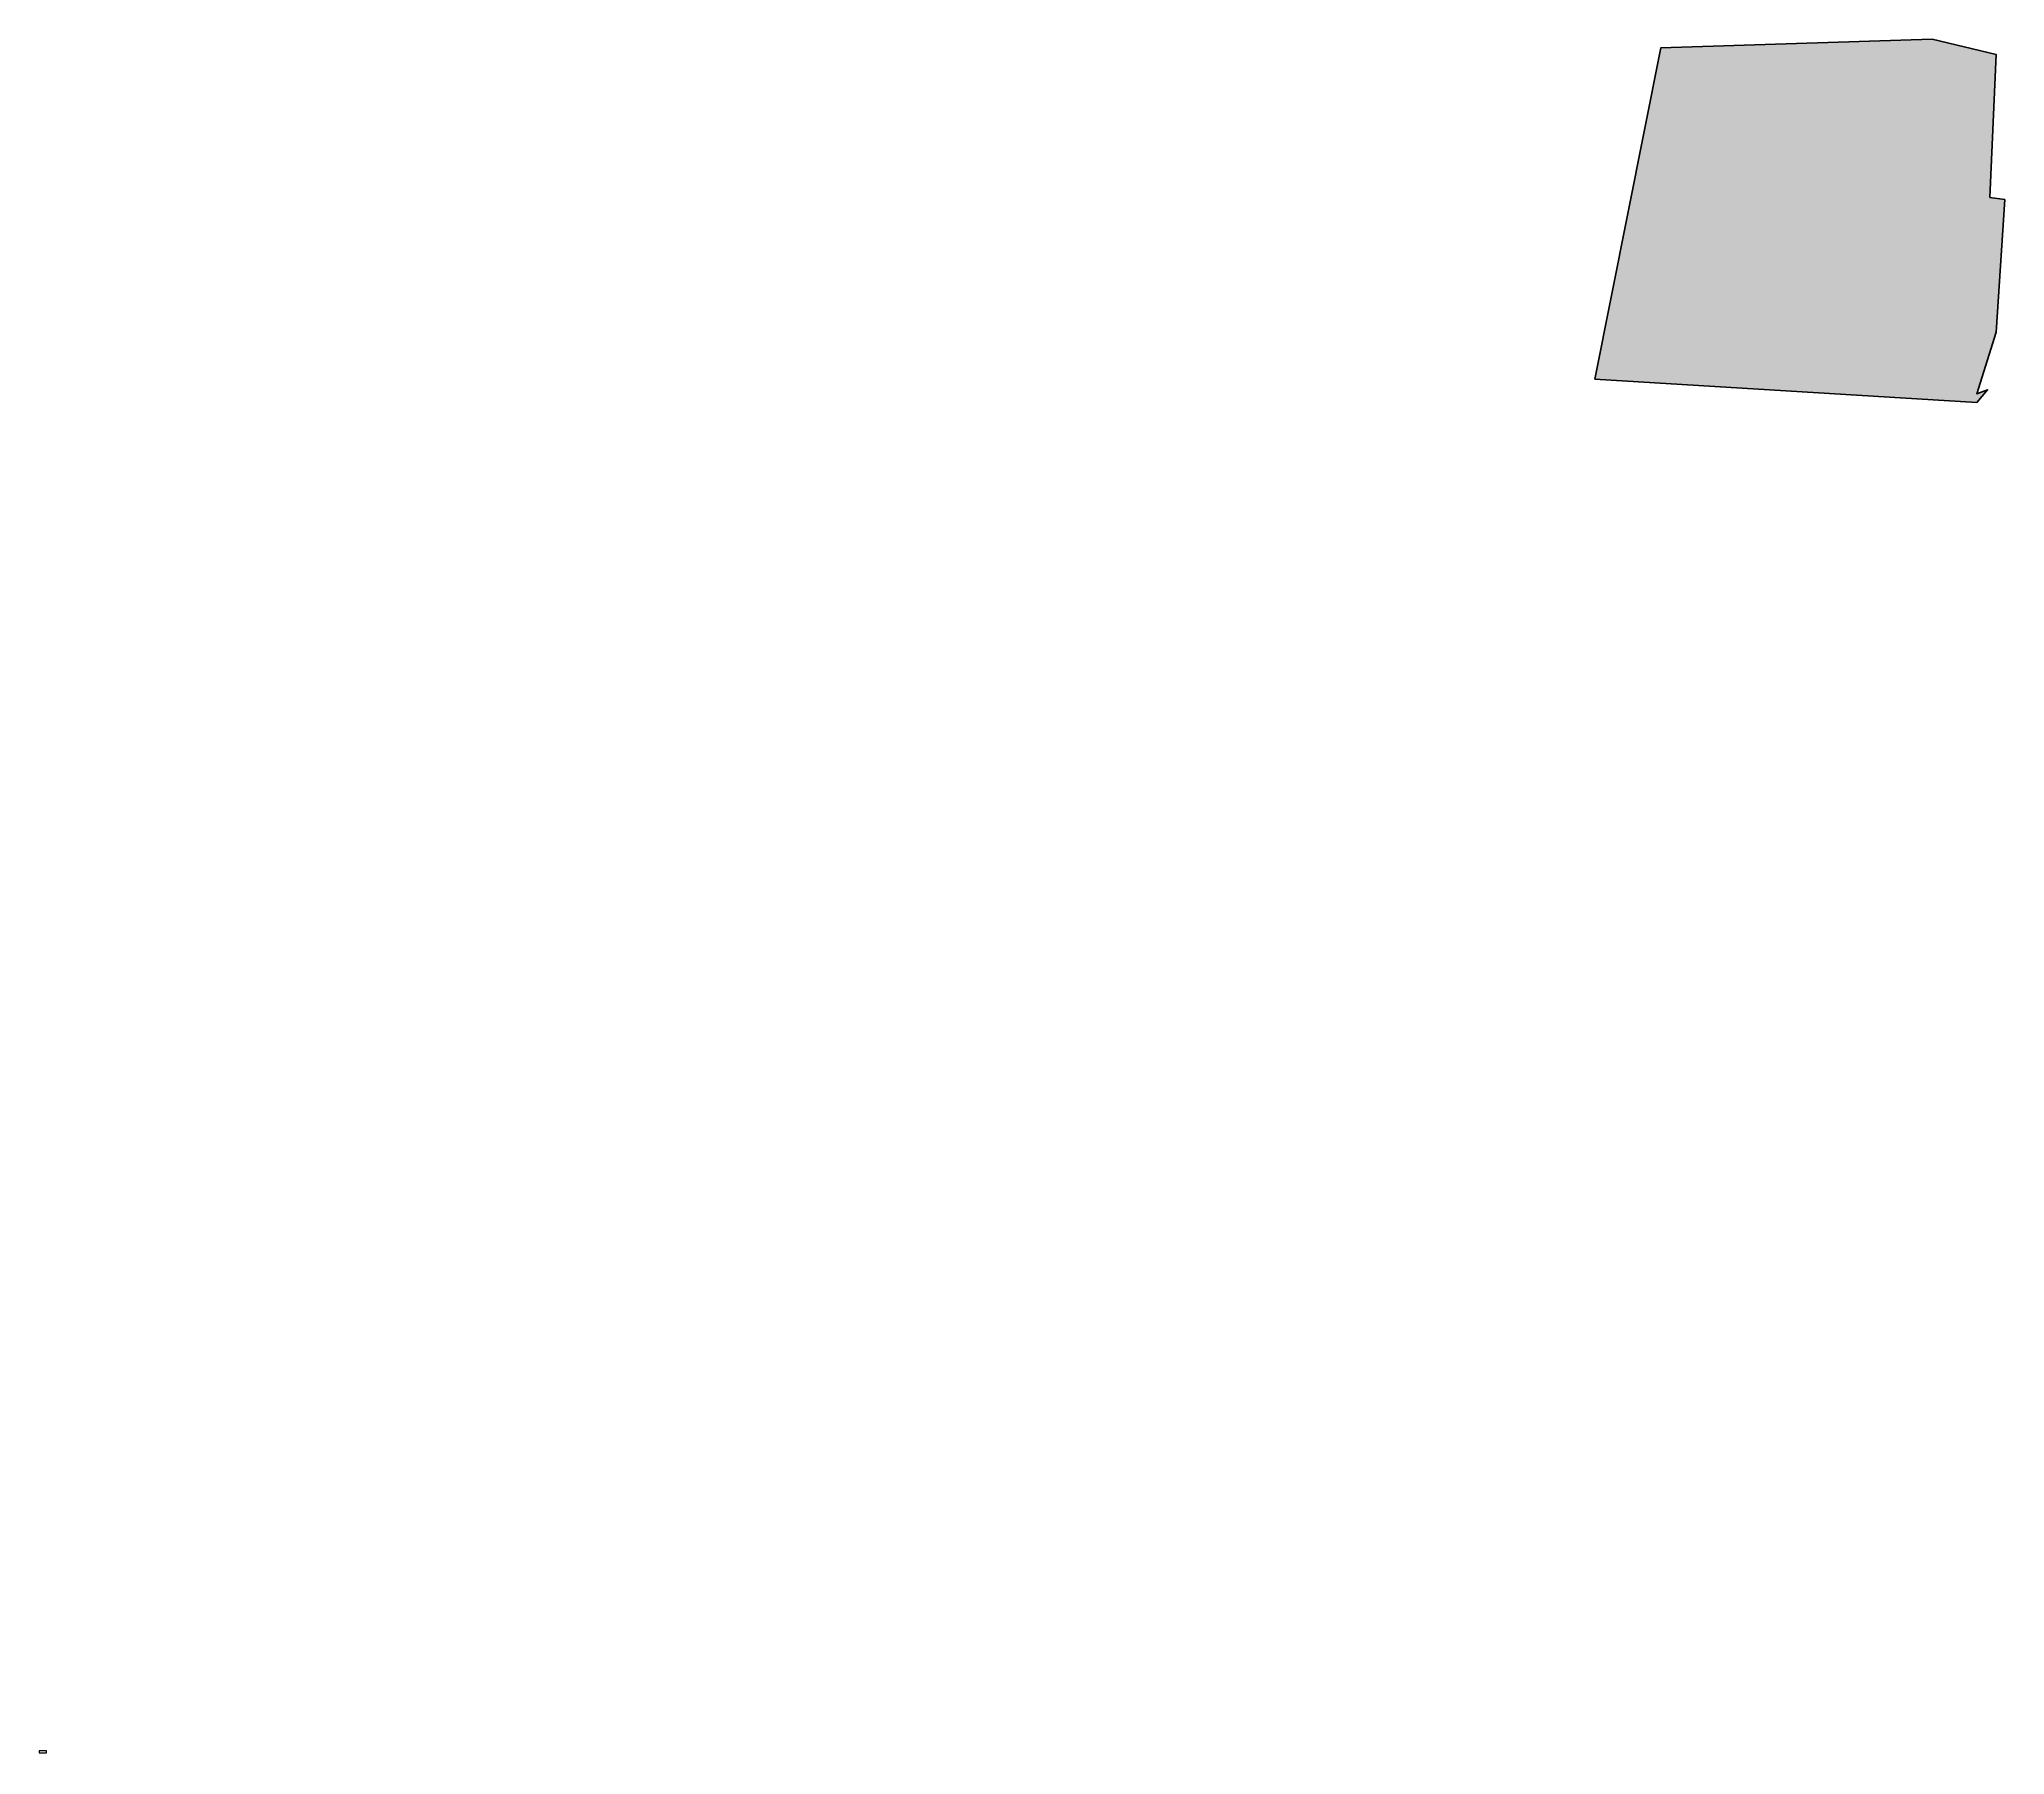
# Model space of a CAD drawing. Header units: millimetres. Extents: x 557 to 2756, y 329 to 2248.
import ezdxf

# ---------------------------------------------------------------- set-up
doc = ezdxf.new("R2010")
doc.units = ezdxf.units.MM
doc.layers.add('MAPAS', color=7, linetype='Continuous')
doc.styles.add('Arial', font='arial.ttf', dxfattribs={"height": 0.224836})
pattern_1 = [(0, (0, 0), (0, 6.985), [5.08, -1.905]), (90, (0, 0), (-6.985, 4e-16), [5.08, -1.905])]

msp = doc.modelspace()

# ---------------------------------------------------------------- hatches: boundary and pattern name
at = {"layer": 'MAPAS', "transparency": 33554508}
h = msp.add_hatch(color=6, dxfattribs=at)
h.dxf.hatch_style = 1
h.paths.add_polyline_path([(2746.3, 1920.7), (2755.9, 2068.9), (2739.3, 2071.4), (2746.3, 2231.3), (2674.7, 2248.2), (2371.2, 2238.7), (2297.1, 1868.2), (2724.8, 1842), (2736.8, 1856.2), (2724.8, 1851.6)])
h = msp.add_hatch(dxfattribs=at)
h.set_pattern_fill('ANGLE', color=6)
h.set_pattern_definition(pattern_1)
h.paths.add_polyline_path([(558, 330.1), (557.3, 330.1), (557.3, 329.4), (558, 329.4)])
h = msp.add_hatch(dxfattribs=at)
h.set_pattern_fill('ANGLE', color=6)
h.set_pattern_definition(pattern_1)
h.paths.add_polyline_path([(558, 330.1), (557.3, 330.1), (557.3, 329.4), (558, 329.4)])

# ---------------------------------------------------------------- linework, layer by layer
at = {"layer": 'MAPAS', "color": 6, "lineweight": 100}
msp.add_lwpolyline([(2297.1, 1868.2), (2371.2, 2238.7), (2674.7, 2248.2), (2746.3, 2231.3), (2739.3, 2071.4), (2755.9, 2068.9), (2746.3, 1920.7), (2724.8, 1851.6), (2736.8, 1856.2), (2724.8, 1842), (2297.1, 1868.2)], dxfattribs=at)
at = {"layer": 'MAPAS'}
msp.add_lwpolyline([(556.7, 333.6), (556.7, 331.6), (564.7, 331.6), (564.7, 333.6), (556.7, 333.6)], dxfattribs=at)

# ---------------------------------------------------------------- texts
at = {"layer": 'MAPAS', "insert": (556.7, 333.3), "char_height": 0.225, "attachment_point": 1, "style": 'Arial'}
msp.add_mtext_dynamic_manual_height_columns('\\pxqc;{\\fArial|b1|i0|c0|p34;FACTORÍA AIRBUS S.A.S.\\P}Emplazamiento: Av. Maestranza Aérea, Nº 17, C.P. 41011, Sevilla (España).\\PCoordenadas: 37° 22\' 1.69" N, 6° 0\' 12.97" W.', width=7.983, gutter_width=12.5, heights=[1.99], dxfattribs=at)

doc.saveas('drawing.dxf')
